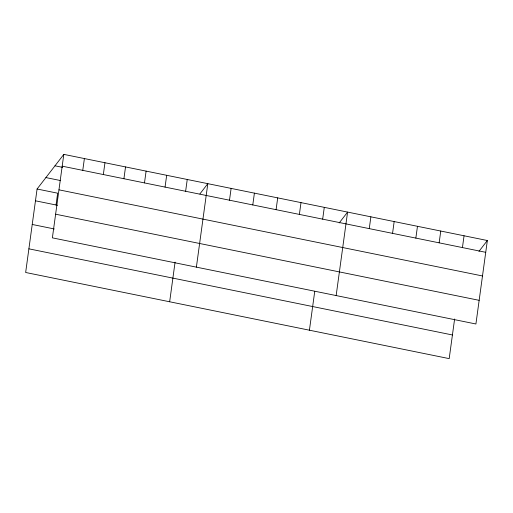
<?xml version="1.0" encoding="UTF-8"?>
<svg xmlns="http://www.w3.org/2000/svg" width="513" height="513" viewBox="0 0 513 513"><rect width="100%" height="100%" fill="white"/><g stroke="black" fill="none" stroke-linecap="round" stroke-linejoin="round"><path stroke-width="0.77" d="M63.811 154.375L52.377 237.852L475.917 323.992L487.35 240.514L63.811 154.375L37.083 189.008L25.65 272.486L449.189 358.625L454.614 318.977M56.039 204.995L57.655 193.196L37.083 189.008M82.766 170.361L84.388 158.562M103.344 174.542L104.96 162.743M123.915 178.729L125.531 166.93M144.486 182.91L146.102 171.111M165.058 187.098L166.674 175.292M169.656 301.772L175.08 262.13M185.629 191.278L187.245 179.479M196.383 267.138L207.816 183.66L199.878 193.952M229.497 200.198L231.113 188.399M252.787 204.937L254.403 193.138M276.084 209.676L277.7 197.877M299.38 214.415L300.996 202.616M322.671 219.154L324.287 207.348M309.422 330.199L314.745 291.313M336.15 295.565L347.583 212.087L339.202 222.95M369.264 228.625L370.88 216.826M392.554 233.364L394.17 221.565M415.851 238.103L417.467 226.304M439.147 242.841L440.763 231.042M462.437 247.574L464.053 235.775M478.969 251.37L487.35 240.514M62.195 166.174L485.734 252.313M54.994 165.808L62.612 167.353M45.907 177.581L60.38 180.525M58.957 189.829L482.496 275.968M35.468 200.807L57.565 205.303M55.622 214.197L479.155 300.336M32.229 224.463L54.327 228.958M28.888 248.831L452.428 334.97"/></g></svg>
